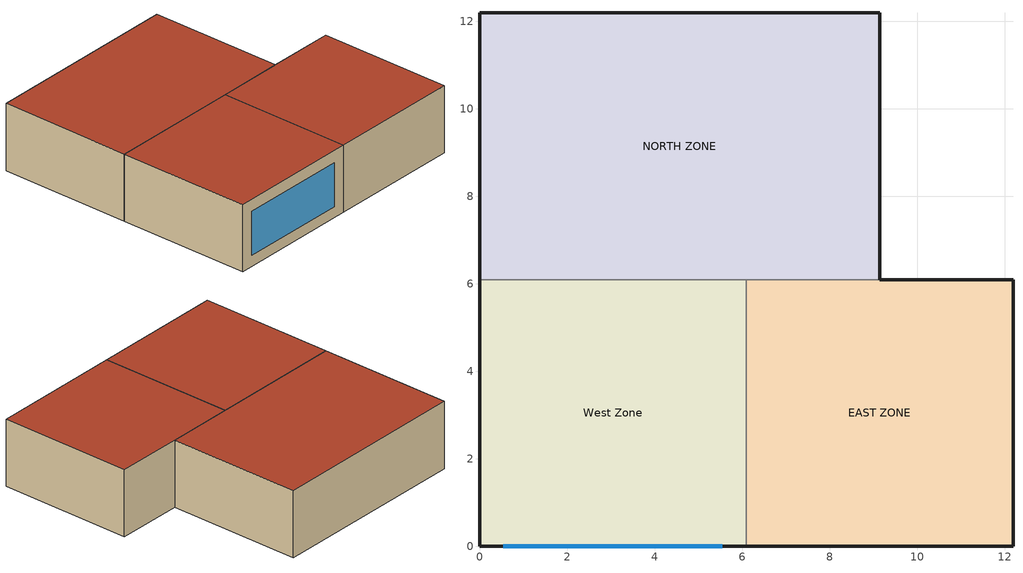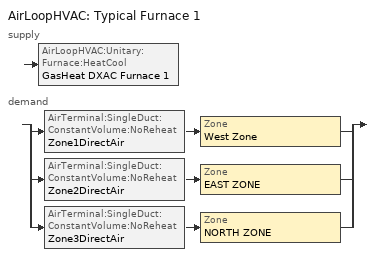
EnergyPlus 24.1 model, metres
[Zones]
West Zone
 floor adiabatic (FLOOR SLAB 8 IN): 0,0 0,6.1 6.1,6.1 6.1,0 z0
 wall outside (EXTWALL80): 0,6.1 0,0 6.1,0 z0:3.05
 wall to NORTH ZONE (PARTITION06): 6.1,6.1 0,6.1 z0:3.05
 wall to EAST ZONE (PARTITION06): 6.1,0 6.1,6.1 z0:3.05
 window (WIN-CON-LIGHT): 0.55,0 5.55,0 z0.5:2.5
 roof outside (ROOF34): 0,6.1 0,0 6.1,0 6.1,6.1 z3.05
EAST ZONE
 floor adiabatic (FLOOR SLAB 8 IN): 6.1,0 6.1,6.1 12.19,6.1 12.19,0 z0
 wall outside (EXTWALL80): 6.1,0 12.19,0 12.19,6.1 9.14,6.1 z0:3.05
 wall to NORTH ZONE (PARTITION06): 9.14,6.1 6.1,6.1 z0:3.05
 roof outside (ROOF34): 6.1,6.1 6.1,0 12.19,0 12.19,6.1 z3.05
NORTH ZONE
 floor adiabatic (FLOOR SLAB 8 IN): 0,6.1 0,12.19 9.14,12.19 9.14,6.1 z0
 wall outside (EXTWALL80): 9.14,6.1 9.14,12.19 0,12.19 0,6.1 z0:3.05
 roof outside (ROOF34): 0,12.19 0,6.1 9.14,6.1 9.14,12.19 z3.05
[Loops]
AirLoopHVAC 'Typical Furnace 1'
 supply: AirLoopHVAC:Unitary:Furnace:HeatCool 'GasHeat DXAC Furnace 1'
 demand: split
  | AirTerminal:SingleDuct:ConstantVolume:NoReheat 'Zone1DirectAir' > Zone 'West Zone'
  | AirTerminal:SingleDuct:ConstantVolume:NoReheat 'Zone2DirectAir' > Zone 'EAST ZONE'
  | AirTerminal:SingleDuct:ConstantVolume:NoReheat 'Zone3DirectAir' > Zone 'NORTH ZONE'
[Building]
NONE: North Axis {deg}=0; Terrain=Suburbs; Loads Convergence Tolerance Value {W}=0.04; Temperature Convergence Tolerance Value {deltaC}=0.4; Solar Distribution=FullInteriorAndExterior; Maximum Number of Warmup Days=25; Minimum Number of Warmup Days=6
[Site:Location]
Chicago Ohare Intl Ap IL USA WMO=725300: Latitude {deg}=41.99; Longitude {deg}=-87.91; Time Zone {hr}=-6; Elevation {m}=205
[SizingPeriod:DesignDay] Day of Month=21; Humidity Condition Type=Wetbulb; Barometric Pressure {Pa}=98886; Rain Indicator=No; Snow Indicator=No; Daylight Saving Time Indicator=No; Solar Model Indicator=ASHRAEClearSky
Name | Month | Day Type | Maximum Dry-Bulb Temperature {C} | Daily Dry-Bulb Temperature Range {deltaC} | Wetbulb or DewPoint at Maximum Dry-Bulb {C} | Wind Speed {m/s} | Wind Direction {deg} | Sky Clearness
Chicago Ohare Intl Ap Ann Htg 99% Condns DB | 1 | WinterDesignDay | -16.6 | 0 | -16.6 | 4.9 | 270 | 0
Chicago Ohare Intl Ap Ann Clg 1% Condns DB=>MWB | 7 | SummerDesignDay | 31.6 | 10.5 | 23 | 5.2 | 230 | 1
[Site:GroundTemperature:BuildingSurface]
20.03, 20.03, 20.13, 20.3, 20.43, 20.52, 20.62, 20.77, 20.78, 20.55, 20.44, 20.2
[Material] Thermal Absorptance=0.9
Name | Roughness | Thickness {m} | Conductivity {W/m-K} | Density {kg/m3} | Specific Heat {J/kg-K} | Solar Absorptance | Visible Absorptance
A1 - 1 IN STUCCO | Smooth | 0.0253898 | 0.691831 | 1858.142 | 836.8 | 0.92 | 0.92
C4 - 4 IN COMMON BRICK | Rough | 0.101498 | 0.726422 | 1922.216 | 836.8 | 0.76 | 0.76
E1 - 3 / 4 IN PLASTER OR GYP BOARD | Smooth | 0.01905 | 0.726422 | 1601.846 | 836.8 | 0.92 | 0.92
C6 - 8 IN CLAY TILE | Smooth | 0.203302 | 0.570761 | 1121.292 | 836.8 | 0.82 | 0.82
C10 - 8 IN HW CONCRETE | MediumRough | 0.203302 | 1.729577 | 2242.585 | 836.8 | 0.65 | 0.65
E2 - 1 / 2 IN SLAG OR STONE | Rough | 0.0127102 | 1.435549 | 881.0155 | 1673.6 | 0.55 | 0.55
E3 - 3 / 8 IN FELT AND MEMBRANE | Rough | 0.00954024 | 0.190253 | 1121.292 | 1673.6 | 0.75 | 0.75
B5 - 1 IN DENSE INSULATION | VeryRough | 0.0253898 | 0.0432394 | 91.30524 | 836.8 | 0.5 | 0.5
C12 - 2 IN HW CONCRETE | MediumRough | 0.0509016 | 1.729577 | 2242.585 | 836.8 | 0.65 | 0.65
[WindowMaterial:Glazing]
WIN-LAY-GLASS-LIGHT: Optical Data Type=SpectralAverage; Thickness {m}=0.003; Solar Transmittance at Normal Incidence=0.9; Front Side Solar Reflectance at Normal Incidence=0.031; Back Side Solar Reflectance at Normal Incidence=0.031; Visible Transmittance at Normal Incidence=0.9; Front Side Visible Reflectance at Normal Incidence=0.05; Back Side Visible Reflectance at Normal Incidence=0.05; Infrared Transmittance at Normal Incidence=0; Front Side Infrared Hemispherical Emissivity=0.84; Back Side Infrared Hemispherical Emissivity=0.84; Conductivity {W/m-K}=0.9
[Construction]
EXTWALL80: A1 - 1 IN STUCCO, C4 - 4 IN COMMON BRICK, E1 - 3 / 4 IN PLASTER OR GYP BOARD
PARTITION06: E1 - 3 / 4 IN PLASTER OR GYP BOARD, C6 - 8 IN CLAY TILE, E1 - 3 / 4 IN PLASTER OR GYP BOARD
FLOOR SLAB 8 IN: C10 - 8 IN HW CONCRETE
ROOF34: E2 - 1 / 2 IN SLAG OR STONE, E3 - 3 / 8 IN FELT AND MEMBRANE, B5 - 1 IN DENSE INSULATION, C12 - 2 IN HW CONCRETE
WIN-CON-LIGHT: WIN-LAY-GLASS-LIGHT
[Zone] Type=1; Multiplier=1; Ceiling Height {m}=autocalculate; Volume {m3}=autocalculate
West Zone; EAST ZONE; NORTH ZONE
[People] Number of People Schedule=OFFICE OCCUPANCY; Number of People Calculation Method=people; Fraction Radiant=0.3; Activity Level Schedule=Activity Sch; Carbon Dioxide Generation Rate {m3/s-W}=3.82E-8; Mean Radiant Temperature Calculation Type=EnclosureAveraged; Work Efficiency Schedule=Work Eff Sch; Clothing Insulation Calculation Method=ClothingInsulationSchedule; Clothing Insulation Schedule=Clothing Sch; Air Velocity Schedule=Air Velo Sch; Thermal Comfort Model 1 Type=FANGER
Name | Zone or ZoneList or Space or SpaceList | Number of People
West Zone | West Zone | 3
EAST ZONE | EAST ZONE | 3
NORTH ZONE | NORTH ZONE | 4
[Lights] Schedule=OFFICE LIGHTING; Design Level Calculation Method=LightingLevel; Return Air Fraction=0; Fraction Radiant=0.2; Fraction Visible=0.2; Fraction Replaceable=0
Name | Zone or ZoneList or Space or SpaceList | Lighting Level {W}
EAST ZONE Lights 1 | EAST ZONE | 1464.375
NORTH ZONE Lights 1 | NORTH ZONE | 878.6252
[ElectricEquipment] Schedule=INTERMITTENT; Design Level Calculation Method=EquipmentLevel; Fraction Latent=0; Fraction Radiant=0.3; Fraction Lost=0
Name | Zone or ZoneList or Space or SpaceList | Design Level {W}
West Zone ElecEq 1 | West Zone | 2928.751
EAST ZONE ElecEq 1 | EAST ZONE | 1464.375
NORTH ZONE ElecEq 1 | NORTH ZONE | 2928.751
[AirLoopHVAC]
Typical Furnace 1: Design Supply Air Flow Rate {m3/s}=1.3
[AvailabilityManager:Scheduled]
Furnace 1 Avail: Schedule=FanAndCoilAvailSched
[Zone equipment]
West Zone: Zone1DirectAir
EAST ZONE: Zone2DirectAir
NORTH ZONE: Zone3DirectAir
[AirLoopHVAC:Unitary:Furnace:HeatCool]
GasHeat DXAC Furnace 1: Availability Schedule=FanAndCoilAvailSched; Supply Air Fan Operating Mode Schedule=CyclingFanSchedule; Maximum Supply Air Temperature {C}=80; Cooling Supply Air Flow Rate {m3/s}=1.3; Heating Supply Air Flow Rate {m3/s}=1.3; No Load Supply Air Flow Rate {m3/s}=0; Controlling Zone or Thermostat Location=East Zone; Supply Fan=Supply Fan 1; Fan Placement=BlowThrough; Heating Coil=Furnace Heating Coil 1; Cooling Coil=Furnace ACDXCoil 1; Dehumidification Control Type=None
[AirTerminal:SingleDuct:ConstantVolume:NoReheat] Availability Schedule=FanAndCoilAvailSched
Name | Maximum Air Flow Rate {m3/s}
Zone1DirectAir; Zone3DirectAir | 0.47
Zone2DirectAir | 0.36
[ZoneControl:Thermostat]
Zone 2 Thermostat: Zone or ZoneList=EAST ZONE; Control Type Schedule=Zone Control Type Sched; Control 1=Heating Setpoint with SB; Control 2=Cooling Setpoint with SB
[ThermostatSetpoint:SingleHeating]
Heating Setpoint with SB: Setpoint Temperature Schedule=Heating Setpoints
[ThermostatSetpoint:SingleCooling]
Cooling Setpoint with SB: Setpoint Temperature Schedule=Cooling Setpoints
[Coil:Heating:Fuel]
Furnace Heating Coil 1: Availability Schedule=FanAndCoilAvailSched; Fuel Type=NaturalGas; Burner Efficiency=0.8; Nominal Capacity {W}=25000
[Coil:Cooling:DX:SingleSpeed]
Furnace ACDXCoil 1: Availability Schedule=FanAndCoilAvailSched; Gross Rated Total Cooling Capacity {W}==$coilCapacity; Gross Rated Sensible Heat Ratio=0.65; Gross Rated Cooling COP {W/W}=3; Rated Air Flow Rate {m3/s}=1.3; 2023 Rated Evaporator Fan Power Per Volume Flow {W/(m3/s)}=934.4; Total Cooling Capacity Function of Temperature Curve=WindACCoolCapFT; Total Cooling Capacity Function of Flow Fraction Curve=WindACCoolCapFFF; Energy Input Ratio Function of Temperature Curve=WindACEIRFT; Energy Input Ratio Function of Flow Fraction Curve=WindACEIRFFF; Part Load Fraction Correlation Curve=WindACPLFFPLR
[Fan:OnOff]
Supply Fan 1: Availability Schedule=FanAndCoilAvailSched; Fan Total Efficiency=0.7; Pressure Rise {Pa}=600; Maximum Flow Rate {m3/s}=1.3; Motor Efficiency=0.9; Motor In Airstream Fraction=1
[Schedule:Compact]
Activity Sch: Through: 12/31, For: AllDays, Until: 24:00, 131.8
Work Eff Sch; CyclingFanSchedule: Through: 12/31, For: AllDays, Until: 24:00, 0
Clothing Sch: Through: 12/31, For: AllDays, Until: 24:00, 1
Air Velo Sch: Through: 12/31, For: AllDays, Until: 24:00, 0.137
OFFICE OCCUPANCY: Through: 12/31, For: WeekDays SummerDesignDay, Until: 6:00, 0, Until: 7:00, 0.1, Until: 8:00, 0.5, Until: 12:00, 1, Until: 13:00, 0.5, Until: 16:00, 1, Until: 17:00, 0.5, Until: 18:00, 0.1, Until: 24:00, 0, For: AllOtherDays, Until: 24:00, 0
INTERMITTENT: Through: 12/31, For: WeekDays SummerDesignDay, Until: 8:00, 0, Until: 18:00, 1, Until: 24:00, 0, For: AllOtherDays, Until: 24:00, 0
OFFICE LIGHTING: Through: 12/31, For: WeekDays SummerDesignDay, Until: 6:00, 0.05, Until: 7:00, 0.2, Until: 17:00, 1, Until: 18:00, 0.5, Until: 24:00, 0.05, For: AllOtherDays, Until: 24:00, 0.05
FanAndCoilAvailSched: Through: 3/31, For: AllDays, Until: 24:00, 1, Through: 9/30, For: WeekDays SummerDesignDay, Until: 7:00, 0, Until: 17:00, 1, Until: 24:00, 0, For: WinterDesignDay, Until: 24:00, 0, For: AllOtherDays, Until: 24:00, 0, Through: 12/31, For: AllDays, Until: 24:00, 1
Heating Setpoints: Through: 12/31, For: AllDays, Until:  7:00, 15, Until: 17:00, 20, Until: 24:00, 15
Cooling Setpoints: Through: 12/31, For: AllDays, Until:  7:00, 30, Until: 17:00, 24, Until: 24:00, 30
Zone Control Type Sched: Through: 3/31, For: AllDays, Until: 24:00, 1, Through: 9/30, For: AllDays, Until: 24:00, 2, Through: 12/31, For: AllDays, Until: 24:00, 1
[Curve:Biquadratic] Minimum Value of x=12.77778; Maximum Value of x=23.88889; Minimum Value of y=18; Maximum Value of y=46.11111; Input Unit Type for X=Temperature; Input Unit Type for Y=Temperature; Output Unit Type=Dimensionless
Name | Coefficient1 Constant | Coefficient2 x | Coefficient3 x**2 | Coefficient4 y | Coefficient5 y**2 | Coefficient6 x*y
WindACCoolCapFT | 0.942588 | 0.00954335 | 0.00068377 | -0.0110427 | 5.249e-06 | -9.72e-06
WindACEIRFT | 0.342414 | 0.034885 | -0.0006237 | 0.00497722 | 0.000437951 | -0.000728028
[Curve:Quadratic]
Name | Coefficient1 Constant | Coefficient2 x | Coefficient3 x**2 | Minimum Value of x | Maximum Value of x
WindACCoolCapFFF | 0.8 | 0.2 | 0 | 0.5 | 1.5
WindACEIRFFF | 1.1552 | -0.1808 | 0.0256 | 0.5 | 1.5
WindACPLFFPLR | 0.85 | 0.15 | 0 | 0 | 1
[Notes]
FurnaceWithDXSystem.idf
Basic file description:  1 story building divided into 3 interior conditioned zones. Roof with no plenum.
No ground contact with floor.
Highlights:              Example of furnace with a DX cooling coil and gas heating coil.
Simulation Location/Run: Chicago Ohare Intl Ap IL USA WMO=725300, 2 design days, 2 run periods,
Run Control executes the design days only.
Location:                Chicago, IL
Design Days:             Chicago Ohare Intl Ap IL USA Annual Heating 99%, MaxDB=-16.6°C
Chicago Ohare Intl Ap IL USA Annual Cooling (DB=>MWB) 1%, MaxDB=31.6°C MWB=23°C
Run Period (Weather File): Winter 1/14, Summer 7/7.
Run Control:             No Zone or System sizing required (design days only, see RUN CONTROL object)
Building: Single floor rectangular L-shaped building 40 ft south wall, 40 ft west wall, zone height 10 feet.
There is a single window in the West Zone south wall. The walls are 1 in stucco over 4 in common brick
and gypboard. The roof is a built up roof with 1/2 in stone over 3/8 in felt over 1 in dense insulation
supported by 2 in heavy weight concrete. The window is single pane 3mm clear.
The window to wall ratio is approximately 0.07.
The building is oriented due north.
Floor Area:        130.1 m2 (1403 ft2)
Number of Stories: 1
Zone Description Details:
|       West         |         East           |    window = *
Internal gains description:     ZONE West      - lighting is 0 watts, equip is 2928.751 watts, 3 occupants
Internal gains description:     ZONE North     - lighting is 878.6252 watts, equip is 2928.751 watts, 4 occupants
Internal gains description:     ZONE East      - lighting is 1464.375 watts, equip is 1464.375 watts, 3 occupants
Interzone Surfaces:             3 interzone surfaces (see diagram)
Internal Mass:                  None
Windows:                        1 - single pane clear 3mm glass
Detached Shading:               None
Daylight:                       None
Natural Ventilation:            None
Compact Schedules:              Yes
Solair Distribution:            FullInteriorAndExterior
HVAC:                           3 zone central system using single air loop. DX cooling coil and gas heating coil.
Thermostat setting at 20 C in winter with 15 C set back temperature, 24 C in summer
with 30 C set back temperature. Cooling coil off in winter, heating coil on all year.
Zonal Equipment:                AirTerminal:SingleDuct:Uncontrolled
Central Air Handling Equipment: Yes
System Equipment Autosize:      No (chilled water loop volume is autosized although not used)
Purchased Cooling:              No
Purchased Heating:              No
Purchased Chilled Water:        Yes (not used)
Purchased Hot Water:            Yes
HVAC System:                    AirLoopHVAC:Unitary:Furnace:HeatCool
Coils:                          Coil:Cooling:DX:SingleSpeed, Coil:Heating:Fuel
Pumps:                          None
Boilers:                        None
Chillers:                       None
Towers:                         None
Standard Reports:               None
Timestep or Hourly Variables:   Timestep
Time bins Report:               None
HTML Report:                    None
Environmental Emissions:        None
Utility Tariffs:                None
